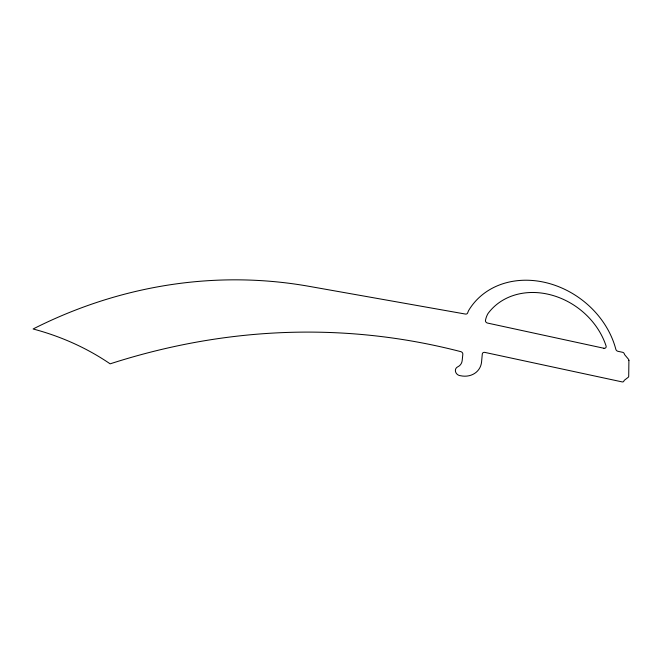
<?xml version="1.0" encoding="UTF-8"?>
<svg xmlns="http://www.w3.org/2000/svg" width="662" height="662" viewBox="0 0 662 662"><rect width="100%" height="100%" fill="white"/><g stroke="black" fill="none" stroke-linecap="round" stroke-linejoin="round"><path stroke-width="0.99" d="M628.9 360.451L628.71 376.215A2.003 1.614 40.8 0 1 628.18 377.315L624.506 380.154A2.441 1.978 41.2 0 0 623.943 380.973A2.003 1.63 41 0 1 622.131 381.9L484.807 352.391A2.416 2.077 34 0 0 482.292 354.038L481.564 361.998A19.943 17.328 32.9 0 1 460.52 375.726A5.089 4.444 33.8 0 1 455.605 371.92A5.089 4.444 33.8 0 1 457.69 366.864A9.988 8.714 32.2 0 0 462.175 360.633L462.829 354.269A2.425 2.102 32.4 0 0 460.851 351.663A1124.233 825.87 -83 0 0 110.14 363.835A318.472 267.862 -37.6 0 0 33.1 328.981A510.237 462.366 -74.9 0 1 308.955 286.315L465.361 314.053A2.358 2.011 29.8 0 0 467.67 312.878A29.211 24.693 32.3 0 1 468.63 310.544A83.718 70.164 36.6 0 1 547.879 283.129A83.718 70.164 36.6 0 1 615.842 349.321A2.391 1.928 38.9 0 0 617.952 351.299L622.603 352.3A1.969 1.581 39.3 0 1 624.349 353.947A2.4 1.928 39.4 0 0 624.895 354.981L628.387 359.127A1.978 1.589 39.8 0 1 628.9 360.451M603.901 348.262L487.522 323.064A2.367 2.003 31.8 0 1 485.469 320.358A29.252 24.577 33.6 0 1 488.026 313.523A69.336 57.983 36.8 0 1 551.603 295.095A69.336 57.983 36.8 0 1 606.069 345.961A2.383 1.936 38.3 0 1 603.901 348.262"/></g></svg>
